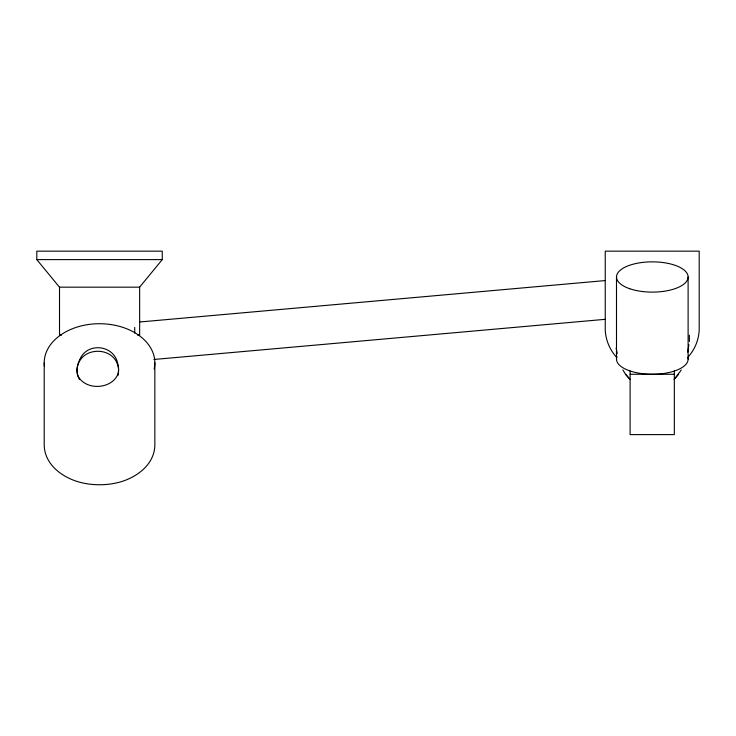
<?xml version="1.0" encoding="UTF-8"?>
<svg xmlns="http://www.w3.org/2000/svg" width="736" height="736" viewBox="0 0 736 736"><rect width="100%" height="100%" fill="white"/><g stroke="black" fill="none" stroke-linecap="round" stroke-linejoin="round"><path stroke-width="1.1" d="M687.718 352.139L688.914 344.687M675.243 378.157L681.269 369.987M139.601 287.169L162.26 259.606L162.26 251.16L36.8 251.16L36.8 259.606L59.46 287.169L139.656 287.169L139.656 335.174L137.696 335.174M674.029 379.445L678.583 374.311M139.5 322.009L605.194 280.572M153.861 359.481L605.286 319.314M36.8 259.606L162.26 259.606M61.474 335.174L59.515 335.174L59.515 287.169M630.108 374.274L674.332 374.274M622.886 369.987L625.572 374.311L630.126 379.445M625.572 374.311L628.912 378.157M79.368 379.408L78.044 376.611A36.331 25.686 0 0 1 78.044 364.532C83.674 346.858 111.936 346.858 117.558 364.532A36.331 25.686 0 0 1 118.468 372.609M616.152 348.064L617.21 353.547M689.338 335.174L689.43 341.495M688.114 276.984L688.114 359.122M674.332 370.972L674.332 434.617L630.108 434.617L630.108 370.972M616.492 276.984L616.492 359.122M154.845 362.839L154.845 445.464C154.266 465.75 134.642 478.952 116.546 482.908L116.398 482.945C105.303 485.364 93.757 485.364 82.662 482.945L82.515 482.908C64.418 478.952 44.795 465.75 44.215 445.464L44.215 362.839M134.725 327.41L134.725 333.123M44.381 365.902A55.32 39.118 0 0 1 101.706 323.748A55.32 39.118 0 0 1 154.164 368.957M118.321 373.621A36.331 25.686 0 0 1 117.87 375.618M687.921 357.54A35.806 15.134 0 0 1 651.369 374.247A35.806 15.134 0 0 1 616.934 356.758M616.759 357.484A43.599 43.599 0 0 1 605.24 330.068L605.24 251.16L699.2 251.16L699.2 329.995A43.571 43.571 0 0 1 688.142 356.978M79.81 359.6L78.044 363.842A33.654 21.988 -30.4 0 0 78.044 375.921C85.256 390.558 110.906 389.528 117.558 374.909A33.654 21.988 30.4 0 0 117.558 362.839C113.427 344.568 86.811 342.102 79.81 359.6M629.768 288.742A35.806 15.134 0 0 0 687.672 279.349A35.806 15.134 0 0 0 639.474 262.853A35.806 15.134 0 0 0 629.768 288.742"/></g></svg>
